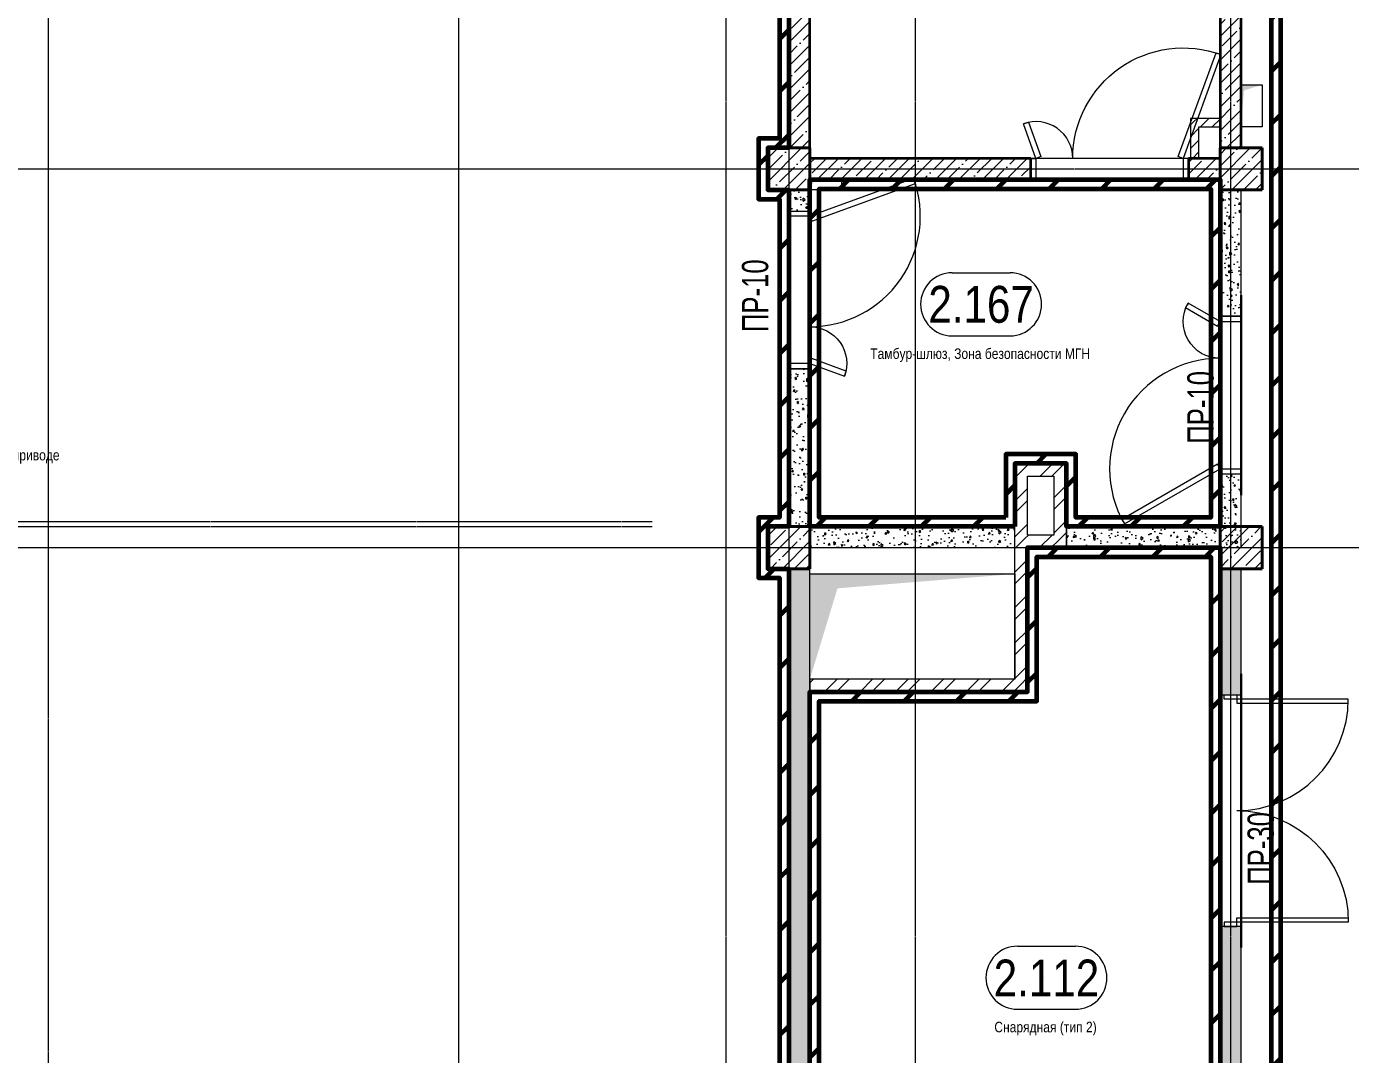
# Model space of a CAD drawing. Header units: millimetres. Extents: x -231292 to 573618, y -153144 to 564035.
# Drawn here: x 54733 to 67324, y 124511 to 134284 of the extents above; entities that cross this region are included whole.
import ezdxf
from ezdxf.enums import TextEntityAlignment as Align

# ---------------------------------------------------------------- set-up
doc = ezdxf.new("R2010")
doc.units = ezdxf.units.MM
for name, pattern in [('CENTER2', [28.575, 19.05, -3.175, 3.175, -3.175]), ('HIDDEN', [9.525, 6.35, -3.175]), ('HIDDEN2', [4.7625, 3.175, -1.5875])]:
    doc.linetypes.add(name, pattern=pattern)
doc.layers.get('0').update_dxf_attribs({"color": 250})
doc.layers.get('Defpoints').update_dxf_attribs({"color": 250})
for name, color, linetype, lineweight in [('10.1) Шпакл. Блок 5 8 вып', 3, 'Continuous', 60), ('10.2) Краска Блок 5 8 вып', 152, 'Continuous', 60), ('АР_Area', 250, 'Continuous', 5), ('АР_Двери', 250, 'Continuous', 9), ('АР_Колонны', 250, 'Continuous', 35), ('АР_Стены ЖБ', 250, 'Continuous', 35), ('АР_Стены кирпич', 250, 'Continuous', 20), ('АР_Стены ПЕНОблок', 250, 'Continuous', 20), ('АР_Штриховка', 250, 'Continuous', 0), ('ОВ_Кондиционирование', 250, 'Continuous', 5), ('ОВ_Отопление', 250, 'Continuous', 0), ('ОВ_Шахты', 250, 'Continuous', 5), ('РД_Оси_100', 250, 'Continuous', 0), ('ТХ_Оборудование', 250, 'Continuous', 9)]:
    doc.layers.add(name, color=color, linetype=linetype, lineweight=lineweight)
for name, color, linetype, lineweight, plot in [('АР_Делит', 250, 'Continuous', 0, False), ('РД_Проем', 250, 'Continuous', 0, False), ('РД_проем_инж перемыч_подсчет', 250, 'Continuous', 30, False)]:
    doc.layers.add(name, color=color, linetype=linetype, lineweight=lineweight, plot=plot)
doc.layers.add('РД_Перемычка инж проемов', color=250, linetype='Continuous')
doc.styles.add('Arial0', font='arial.ttf')
doc.styles.add('style1', font='ARIALN.TTF')
doc.styles.add('ккк', font='isocpeur.ttf', dxfattribs={"width": 0.85, "oblique": 15})
pattern_1 = [(45, (8883.4, 13229.69), (-112.2532, 112.2532), []), (45, (8995.66, 13229.69), (-112.2532, 112.2532), [198.4375, -39.6875, 0, -39.6875])]
pattern_2 = [(45, (8883.4, 13229.69), (-168.3798, 168.3798), []), (45, (8995.66, 13229.69), (-168.3798, 168.3798), [])]

# ---------------------------------------------------------------- blocks, each defined once
blk = doc.blocks.new('СОШ_2200_АР_ОСИ_М100_28.05.24')
at = {"layer": 'РД_Оси_100', "linetype": 'CENTER2'}
for p, q in [((49960, -6155), (49960, 139938.679)), ((-5954.958, 119700), (119910, 119700)), ((-5954.958, 116100), (119910, 116100)), ((35037.55, 116100), (119910, 116100))]:
    blk.add_line(p, q, dxfattribs=at)
for points in [[(46060, -6163.105), (46060, 139538.679), (46130, 139938.679)], [(52500, 139938.679), (52500, -5755), (52358.276, -6155)], [(53100, 139938.679), (53100, -5755), (52949.266, -6155)], [(54300, 139938.679), (54300, -6155)], [(57300, 139938.679), (57300, -6155)]]:
    blk.add_lwpolyline(points, dxfattribs=at)
blk = doc.blocks.new('otv')
at = {"linetype": 'Continuous'}
blk.add_lwpolyline([(0, -1), (0, 0), (1, 0), (1, -1)], close=True, dxfattribs=at)
blk.add_solid([(0, -1), (0, 0), (0.1346, -0.1366), (1, 0)], dxfattribs=at)
blk = doc.blocks.new('MOK-МаркаПом_овал_ареал')
for p, q in [((-2.75, 3), (2.75, 3)), ((-2.75, -3), (2.75, -3))]:
    blk.add_line(p, q)
for centre, radius, start, end in [((-2.75, 0), 3, 90, 270), ((2.75, 0), 3, 270, 90), ((-3.75, 0), 3.5, 0, 0.001)]:
    blk.add_arc(centre, radius, start, end)
at = {"color": 0, "style": 'style1'}
blk.add_attdef('АР-ПОМЕЩЕНИЕ:НОМЕР', text='', height=3.5, dxfattribs=at).set_placement((0, 0), align=Align.MIDDLE)
at = {"layer": 'Defpoints', "color": 2, "style": 'style1'}
blk.add_attdef('АР-ПОМЕЩЕНИЕ:НАИМЕНОВАНИЕ', text='', height=1, dxfattribs=at).set_placement((-0.09, -4.81), align=Align.MIDDLE)
blk = doc.blocks.new('MOK-МаркаПеремычки')
at = {"color": 0, "style": 'ккк', "oblique": 15, "width": 0.85}
blk.add_attdef('АР-ПРОЕМ:ПЕРЕМЫЧКА', text='', height=2.5, dxfattribs=at).set_placement((0, 0), align=Align.MIDDLE)

msp = doc.modelspace()

# ---------------------------------------------------------------- hatches: boundary and pattern name
at = {"layer": '10.1) Шпакл. Блок 5 8 вып'}
h = msp.add_hatch(dxfattribs=at)
h.set_pattern_fill('ANSI31', color=256, scale=111)
h.paths.add_polyline_path([(61895.344, 135641.627), (61895.344, 133217.745), (61695.343, 133217.745), (61695.343, 132641.627), (61895.344, 132641.627), (61895.344, 129617.745), (61695.343, 129617.745), (61695.343, 129041.627), (61895.344, 129041.627), (61895.344, 123617.745), (61695.343, 123617.745), (61695.343, 123041.627), (61895.344, 123041.627), (61895.344, 117617.745), (61695.343, 117617.745), (61695.343, 117517.745), (46571.462, 117517.745), (46571.462, 122991.629), (46871.412, 122991.629), (46871.412, 123667.746), (46571.462, 123667.746), (46571.462, 128991.624), (46871.462, 128991.624), (46871.462, 129667.741), (46571.462, 129667.741), (46571.462, 135591.629), (46871.508, 135591.629), (46871.508, 136267.745), (46571.462, 136267.745), (46571.462, 141554.081), (46871.462, 141554.081), (46871.462, 141841.627), (61595.139, 141841.627), (61595.139, 140256.461), (61895.344, 140256.461), (61895.344, 136217.745), (61695.343, 136217.745), (61695.343, 135641.627)], flags=16)
h.paths.add_polyline_path([(61983.403, 135729.686), (61983.403, 133129.686), (61783.403, 133129.686), (61783.403, 132729.686), (61983.403, 132729.686), (61983.403, 129529.686), (61783.403, 129529.686), (61783.403, 129129.686), (61983.403, 129129.686), (61983.403, 123529.686), (61783.403, 123529.686), (61783.403, 123129.686), (61983.403, 123129.686), (61983.403, 117529.686), (61783.403, 117529.686), (61783.403, 117429.686), (46483.403, 117429.686), (46483.403, 123079.689), (46783.353, 123079.689), (46783.353, 123579.686), (46483.403, 123579.686), (46483.403, 129079.684), (46783.403, 129079.684), (46783.403, 129579.681), (46483.403, 129579.681), (46483.403, 135679.688), (46783.449, 135679.688), (46783.449, 136179.686), (46483.403, 136179.686), (46483.403, 141642.14), (46783.403, 141642.14), (46783.403, 141929.686), (61683.198, 141929.686), (61683.198, 140344.52), (61983.403, 140344.52), (61983.403, 136129.686), (61783.403, 136129.686), (61783.403, 135729.686)])
h = msp.add_hatch(dxfattribs=at)
h.set_pattern_fill('ANSI31', color=256, scale=111)
h.paths.add_polyline_path([(81795.344, 123617.745), (81795.344, 129041.627), (81395.344, 129041.627), (81395.344, 129617.745), (81795.344, 129617.745), (81795.344, 135641.627), (81395.344, 135641.627), (81395.344, 136217.745), (81795.344, 136217.745), (81795.344, 141841.629), (66659.164, 141841.629), (66659.164, 117517.745), (81795.344, 117517.745), (81795.344, 123041.627), (81395.344, 123041.627), (81395.344, 123617.745)], flags=16)
h.paths.add_polyline_path([(81883.403, 123529.686), (81883.403, 129129.686), (81483.403, 129129.686), (81483.403, 129529.686), (81883.403, 129529.686), (81883.403, 135729.686), (81483.403, 135729.686), (81483.403, 136129.686), (81883.403, 136129.686), (81883.403, 141929.688), (66571.104, 141929.688), (66571.104, 117429.686), (81883.403, 117429.686), (81883.403, 123129.686), (81483.403, 123129.686), (81483.403, 123529.686)])
h = msp.add_hatch(dxfattribs=at)
h.set_pattern_fill('ANSI31', color=256, scale=111)
h.paths.add_polyline_path([(64045.344, 129617.745), (62271.462, 129617.745), (62271.462, 132741.627), (65995.344, 132741.627), (65995.344, 129617.745), (64711.844, 129617.745), (64711.844, 130217.84), (64045.344, 130217.84)], flags=16)
h.paths.add_polyline_path([(64133.403, 129529.686), (62183.403, 129529.686), (62183.403, 132829.686), (66083.403, 132829.686), (66083.403, 129529.686), (64623.785, 129529.686), (64623.785, 130129.781), (64133.403, 130129.781)])
h = msp.add_hatch(dxfattribs=at)
h.set_pattern_fill('ANSI31', color=256, scale=111)
h.paths.add_polyline_path([(63425.344, 120571.627), (65995.344, 120571.627), (65995.344, 117517.745), (62271.462, 117517.745), (62271.462, 120571.627), (62271.462, 120571.627), (62271.462, 123287.745), (62271.462, 123287.745), (62271.462, 127871.627), (64341.844, 127871.627), (64341.844, 129241.627), (65995.344, 129241.627), (65995.344, 123287.745), (64253.785, 123287.745), (63425.344, 123287.745)], flags=16)
h.paths.add_polyline_path([(63513.403, 120659.686), (66083.403, 120659.686), (66083.403, 117429.686), (62183.403, 117429.686), (62183.403, 120659.686), (62183.403, 120659.686), (62183.403, 123199.686), (62183.403, 123199.686), (62183.403, 127959.686), (64253.785, 127959.686), (64253.785, 129329.686), (66083.403, 129329.686), (66083.403, 123199.686), (64253.785, 123199.686), (63513.403, 123199.686)])
at = {"layer": 'АР_Штриховка', "linetype": 'Continuous', "lineweight": 5}
h = msp.add_hatch(dxfattribs=at)
h.set_pattern_fill('ANSI35', color=256, scale=25, angle=-360, style=0)
h.set_pattern_definition([(45, (8883.4, 13229.69), (-112.2532, 112.2532), []), (45, (8995.66, 13229.69), (-112.2532, 112.2532), [198.4375, -39.6875, 0, -39.6875])])
h.paths.add_polyline_path([(62183.403, 135729.686), (61983.403, 135729.686), (61983.403, 133129.686), (62183.403, 133129.686)], flags=0)
h = msp.add_hatch(dxfattribs=at)
h.set_pattern_fill('ANSI35', color=256, scale=25, angle=-360, style=0)
h.set_pattern_definition([(45, (8883.4, 13229.69), (-112.2532, 112.2532), []), (45, (8995.66, 13229.69), (-112.2532, 112.2532), [198.4375, -39.6875, 0, -39.6875])])
h.paths.add_polyline_path([(66283.403, 135729.686), (66083.403, 135729.686), (66083.403, 133129.686), (66283.403, 133129.686)], flags=0)
at = {"layer": 'АР_Штриховка', "linetype": 'Continuous', "lineweight": 0, "ltscale": 0.5}
h = msp.add_hatch(dxfattribs=at)
h.set_pattern_fill('ANSI31', color=256, scale=25, style=0)
h.set_pattern_definition([(45, (8883.4, 13229.69), (-56.1266, 56.1266), [])])
h.paths.add_polyline_path([(65803.402, 133029.686), (65883.402, 133029.686), (65883.402, 133329.686), (65803.402, 133409.686)], flags=0)
h = msp.add_hatch(dxfattribs=at)
h.set_pattern_fill('ANSI31', color=256, scale=25, angle=-360, style=0)
h.set_pattern_definition([(45, (8883.4, 13229.69), (-56.1266, 56.1266), [])])
h.paths.add_polyline_path([(66083.845, 133329.686), (66083.845, 133409.686), (65803.402, 133409.686), (65883.402, 133329.686)], flags=0)
at = {"layer": 'АР_Штриховка', "linetype": 'Continuous', "lineweight": 5}
h = msp.add_hatch(dxfattribs=at)
h.set_pattern_fill('ANSI35', color=256, scale=25, style=0)
h.set_pattern_definition(pattern_1)
h.paths.add_polyline_path([(61783.403, 132729.686), (62183.403, 132729.686), (62183.403, 133129.686), (61783.403, 133129.686)], flags=0)
h = msp.add_hatch(dxfattribs=at)
h.set_pattern_fill('ANSI35', color=256, scale=25, style=0)
h.set_pattern_definition(pattern_1)
h.paths.add_polyline_path([(66083.403, 132729.686), (66483.403, 132729.686), (66483.403, 133129.686), (66083.403, 133129.686)], flags=0)
h = msp.add_hatch(dxfattribs=at)
h.set_pattern_fill('ANSI35', color=256, scale=25, angle=-360, style=0)
h.set_pattern_definition(pattern_1)
h.paths.add_polyline_path([(66083.403, 132829.686), (66083.403, 133029.686), (65783.403, 133029.686), (65783.403, 132829.686)], flags=0)
h.paths.add_polyline_path([(64283.403, 132829.686), (64283.403, 133029.686), (62183.403, 133029.686), (62183.403, 132829.686)], flags=0)
at = {"layer": 'АР_Штриховка', "linetype": 'Continuous', "lineweight": 0}
h = msp.add_hatch(dxfattribs=at)
h.set_pattern_fill('AR-CONC', color=256, angle=-315, style=0)
h.set_pattern_definition([(95, (8883.4, 13229.69), (140.09465, 117.55338), [19.05, -209.55]), (40, (8883.4, 13229.69), (-160.01845, 110.17673), [15.24, -167.64058]), (145.45144, (8895.08, 13239.48), (-19.9238, 227.7301), [16.19, -178.09024]), (91.1842, (8847.48, 13265.6), (221.41024, 161.9534), [28.575, -314.325]), (141.63556, (8865.93, 13279.1), (-7.0866, 342.82676), [24.285, -267.1356]), (36.18415, (8847.48, 13265.6), (-7.0866, 342.82676), [22.85997, -251.45973]), (66, (8874.42, 13274.59), (179.51998, 34.89515), [19.05, -209.55]), (11, (8874.42, 13274.59), (-86.53993, 173.9412), [15.24, -167.64]), (116.45145, (8889.38, 13277.5), (92.98005, 208.83634), [16.19, -178.08994]), (82.5, (8883.4, 13229.686), (-57.60547, 61.973414), [0, -165.608, 0, -170.18, 0, -168.275]), (52.5, (8883.4, 13229.69), (-23.58973, 118.087), [0, -97.028, 0, -161.798, 0, -64.135]), (12.5, (8843.35, 13189.634), (99.927863, 91.826196), [0, -63.5, 0, -198.12, 0, -262.89]), (2.5, (8825.39, 13171.67), (86.7639, 122.72239), [0, -82.55, 0, -131.572, 0, -186.69])])
h.paths.add_polyline_path([(62183.403, 132729.686), (61983.403, 132729.686), (61983.403, 132529.686), (62183.403, 132529.686)], flags=0)
h.paths.add_polyline_path([(62183.403, 131029.686), (61983.403, 131029.686), (61983.403, 129529.686), (62183.403, 129529.686)], flags=0)
h = msp.add_hatch(dxfattribs=at)
h.set_pattern_fill('AR-CONC', color=256, angle=-315, style=0)
h.set_pattern_definition([(95, (8883.4, 13229.69), (140.09465, 117.55338), [19.05, -209.55]), (40, (8883.4, 13229.69), (-160.01845, 110.17673), [15.24, -167.64058]), (145.45144, (8895.08, 13239.48), (-19.9238, 227.7301), [16.19, -178.09024]), (91.1842, (8847.48, 13265.6), (221.41024, 161.9534), [28.575, -314.325]), (141.63556, (8865.93, 13279.1), (-7.0866, 342.82676), [24.285, -267.1356]), (36.18415, (8847.48, 13265.6), (-7.0866, 342.82676), [22.85997, -251.45973]), (66, (8874.42, 13274.59), (179.51998, 34.89515), [19.05, -209.55]), (11, (8874.42, 13274.59), (-86.53993, 173.9412), [15.24, -167.64]), (116.45145, (8889.38, 13277.5), (92.98005, 208.83634), [16.19, -178.08994]), (82.5, (8883.4, 13229.686), (-57.60547, 61.973414), [0, -165.608, 0, -170.18, 0, -168.275]), (52.5, (8883.4, 13229.69), (-23.58973, 118.087), [0, -97.028, 0, -161.798, 0, -64.135]), (12.5, (8843.35, 13189.634), (99.927863, 91.826196), [0, -63.5, 0, -198.12, 0, -262.89]), (2.5, (8825.39, 13171.67), (86.7639, 122.72239), [0, -82.55, 0, -131.572, 0, -186.69])])
h.paths.add_polyline_path([(66283.403, 132729.686), (66083.403, 132729.686), (66083.403, 131529.686), (66283.403, 131529.686)], flags=0)
h.paths.add_polyline_path([(66283.403, 130029.686), (66083.403, 130029.686), (66083.403, 129529.686), (66283.403, 129329.686)], flags=0)
h = msp.add_hatch(dxfattribs=at)
h.set_pattern_fill('ANSI32', color=256, scale=25, style=0)
h.set_pattern_definition([(45, (8883.4, 13229.69), (-168.3798, 168.3798), []), (45, (8995.66, 13229.69), (-168.3798, 168.3798), [])])
h.paths.add_polyline_path([(64133.785, 128079.686), (64253.785, 127959.686), (64253.785, 129329.686), (64223.785, 129409.686), (64133.785, 129449.686)], flags=0)
h.paths.add_polyline_path([(64133.785, 129449.686), (64223.785, 129409.686), (64253.785, 129449.686), (64253.785, 130009.781), (64133.785, 130129.781)], flags=0)
h = msp.add_hatch(dxfattribs=at)
h.set_pattern_fill('ANSI32', color=256, scale=25, angle=-360, style=0)
h.set_pattern_definition([(45, (8883.4, 13229.69), (-168.3798, 168.3798), []), (45, (8995.66, 13229.69), (-168.3798, 168.3798), [])])
h.paths.add_polyline_path([(64133.785, 130129.781), (64253.785, 130009.781), (64503.785, 130009.781), (64623.785, 130129.781)], flags=0)
h = msp.add_hatch(dxfattribs=at)
h.set_pattern_fill('ANSI32', color=256, scale=25, angle=-360, style=0)
h.set_pattern_definition([(45, (8883.4, 13229.69), (-168.3798, 168.3798), []), (45, (8995.66, 13229.69), (-168.3798, 168.3798), [])])
h.paths.add_polyline_path([(64623.785, 130129.781), (64503.785, 130009.781), (64503.785, 129449.686), (64623.785, 129329.686)], flags=0)
at = {"layer": 'АР_Штриховка', "linetype": 'Continuous', "lineweight": 5}
h = msp.add_hatch(dxfattribs=at)
h.set_pattern_fill('ANSI35', color=256, scale=25, style=0)
h.set_pattern_definition(pattern_1)
h.paths.add_polyline_path([(61783.403, 129129.686), (62183.403, 129129.686), (62183.403, 129529.686), (61783.403, 129529.686)], flags=0)
at = {"layer": 'АР_Штриховка', "linetype": 'Continuous', "lineweight": 0}
h = msp.add_hatch(dxfattribs=at)
h.set_pattern_fill('AR-CONC', color=256, angle=-315, style=0)
h.set_pattern_definition([(95, (8883.4, 13229.69), (140.09465, 117.55338), [19.05, -209.55]), (40, (8883.4, 13229.69), (-160.01845, 110.17673), [15.24, -167.64058]), (145.45144, (8895.08, 13239.48), (-19.9238, 227.7301), [16.19, -178.09024]), (91.1842, (8847.48, 13265.6), (221.41024, 161.9534), [28.575, -314.325]), (141.63556, (8865.93, 13279.1), (-7.0866, 342.82676), [24.285, -267.1356]), (36.18415, (8847.48, 13265.6), (-7.0866, 342.82676), [22.85997, -251.45973]), (66, (8874.42, 13274.59), (179.51998, 34.89515), [19.05, -209.55]), (11, (8874.42, 13274.59), (-86.53993, 173.9412), [15.24, -167.64]), (116.45145, (8889.38, 13277.5), (92.98005, 208.83634), [16.19, -178.08994]), (82.5, (8883.4, 13229.686), (-57.60547, 61.973414), [0, -165.608, 0, -170.18, 0, -168.275]), (52.5, (8883.4, 13229.69), (-23.58973, 118.087), [0, -97.028, 0, -161.798, 0, -64.135]), (12.5, (8843.35, 13189.634), (99.927863, 91.826196), [0, -63.5, 0, -198.12, 0, -262.89]), (2.5, (8825.39, 13171.67), (86.7639, 122.72239), [0, -82.55, 0, -131.572, 0, -186.69])])
h.paths.add_polyline_path([(64133.403, 129329.686), (64133.403, 129529.686), (62183.403, 129529.686), (62183.403, 129329.686)], flags=0)
h = msp.add_hatch(dxfattribs=at)
h.set_pattern_fill('ANSI32', color=256, scale=25, style=0)
h.set_pattern_definition(pattern_2)
h.paths.add_polyline_path([(64623.785, 129329.686), (64503.785, 129449.686), (64253.785, 129449.686), (64223.785, 129409.686), (64253.785, 129329.686)], flags=0)
h = msp.add_hatch(dxfattribs=at)
h.set_pattern_fill('AR-CONC', color=256, angle=-315, style=0)
h.set_pattern_definition([(95, (8883.4, 13229.69), (140.09465, 117.55338), [19.05, -209.55]), (40, (8883.4, 13229.69), (-160.01845, 110.17673), [15.24, -167.64058]), (145.45144, (8895.08, 13239.48), (-19.9238, 227.7301), [16.19, -178.09024]), (91.1842, (8847.48, 13265.6), (221.41024, 161.9534), [28.575, -314.325]), (141.63556, (8865.93, 13279.1), (-7.0866, 342.82676), [24.285, -267.1356]), (36.18415, (8847.48, 13265.6), (-7.0866, 342.82676), [22.85997, -251.45973]), (66, (8874.42, 13274.59), (179.51998, 34.89515), [19.05, -209.55]), (11, (8874.42, 13274.59), (-86.53993, 173.9412), [15.24, -167.64]), (116.45145, (8889.38, 13277.5), (92.98005, 208.83634), [16.19, -178.08994]), (82.5, (8883.4, 13229.686), (-57.60547, 61.973414), [0, -165.608, 0, -170.18, 0, -168.275]), (52.5, (8883.4, 13229.69), (-23.58973, 118.087), [0, -97.028, 0, -161.798, 0, -64.135]), (12.5, (8843.35, 13189.634), (99.927863, 91.826196), [0, -63.5, 0, -198.12, 0, -262.89]), (2.5, (8825.39, 13171.67), (86.7639, 122.72239), [0, -82.55, 0, -131.572, 0, -186.69])])
h.paths.add_polyline_path([(66283.403, 129329.686), (66083.403, 129529.686), (64623.785, 129529.686), (64623.785, 129329.686)], flags=0)
at = {"layer": 'АР_Штриховка', "linetype": 'Continuous', "lineweight": 5}
h = msp.add_hatch(dxfattribs=at)
h.set_pattern_fill('ANSI35', color=256, scale=25, style=0)
h.set_pattern_definition(pattern_1)
h.paths.add_polyline_path([(66083.403, 129129.686), (66483.403, 129129.686), (66483.403, 129529.686), (66083.403, 129529.686)], flags=0)
at = {"layer": 'АР_Штриховка', "linetype": 'Continuous', "lineweight": 0}
h = msp.add_hatch(dxfattribs=at)
h.set_pattern_fill('AR-CONC', color=256, angle=-315, style=0)
h.set_pattern_definition([(95, (8883.4, 13229.69), (140.09465, 117.55338), [19.05, -209.55]), (40, (8883.4, 13229.69), (-160.01845, 110.17673), [15.24, -167.64058]), (145.45144, (8895.08, 13239.48), (-19.9238, 227.7301), [16.19, -178.09024]), (91.1842, (8847.48, 13265.6), (221.41024, 161.9534), [28.575, -314.325]), (141.63556, (8865.93, 13279.1), (-7.0866, 342.82676), [24.285, -267.1356]), (36.18415, (8847.48, 13265.6), (-7.0866, 342.82676), [22.85997, -251.45973]), (66, (8874.42, 13274.59), (179.51998, 34.89515), [19.05, -209.55]), (11, (8874.42, 13274.59), (-86.53993, 173.9412), [15.24, -167.64]), (116.45145, (8889.38, 13277.5), (92.98005, 208.83634), [16.19, -178.08994]), (82.5, (8883.4, 13229.686), (-57.60547, 61.973414), [0, -165.608, 0, -170.18, 0, -168.275]), (52.5, (8883.4, 13229.69), (-23.58973, 118.087), [0, -97.028, 0, -161.798, 0, -64.135]), (12.5, (8843.35, 13189.634), (99.927863, 91.826196), [0, -63.5, 0, -198.12, 0, -262.89]), (2.5, (8825.39, 13171.67), (86.7639, 122.72239), [0, -82.55, 0, -131.572, 0, -186.69])])
h.paths.add_polyline_path([(62183.403, 129129.686), (61983.403, 129129.686), (61983.403, 123529.686), (62183.403, 123529.686)], flags=0)
h = msp.add_hatch(dxfattribs=at)
h.set_pattern_fill('AR-CONC', color=256, angle=-315, style=0)
h.set_pattern_definition([(95, (8883.4, 13229.69), (140.09465, 117.55338), [19.05, -209.55]), (40, (8883.4, 13229.69), (-160.01845, 110.17673), [15.24, -167.64058]), (145.45144, (8895.08, 13239.48), (-19.9238, 227.7301), [16.19, -178.09024]), (91.1842, (8847.48, 13265.6), (221.41024, 161.9534), [28.575, -314.325]), (141.63556, (8865.93, 13279.1), (-7.0866, 342.82676), [24.285, -267.1356]), (36.18415, (8847.48, 13265.6), (-7.0866, 342.82676), [22.85997, -251.45973]), (66, (8874.42, 13274.59), (179.51998, 34.89515), [19.05, -209.55]), (11, (8874.42, 13274.59), (-86.53993, 173.9412), [15.24, -167.64]), (116.45145, (8889.38, 13277.5), (92.98005, 208.83634), [16.19, -178.08994]), (82.5, (8883.4, 13229.686), (-57.60547, 61.973414), [0, -165.608, 0, -170.18, 0, -168.275]), (52.5, (8883.4, 13229.69), (-23.58973, 118.087), [0, -97.028, 0, -161.798, 0, -64.135]), (12.5, (8843.35, 13189.634), (99.927863, 91.826196), [0, -63.5, 0, -198.12, 0, -262.89]), (2.5, (8825.39, 13171.67), (86.7639, 122.72239), [0, -82.55, 0, -131.572, 0, -186.69])])
h.paths.add_polyline_path([(66283.403, 129129.686), (66083.403, 129129.686), (66083.403, 127929.686), (66283.403, 127929.686)], flags=0)
h.paths.add_polyline_path([(66283.403, 125729.686), (66083.403, 125729.686), (66083.403, 123529.686), (66283.403, 123529.686)], flags=0)
h = msp.add_hatch(dxfattribs=at)
h.set_pattern_fill('ANSI32', color=256, scale=25, style=0)
h.set_pattern_definition(pattern_2)
h.paths.add_polyline_path([(64253.785, 127959.686), (64133.785, 128079.686), (62183.403, 128079.686), (62183.403, 127959.686)], flags=0)

# ---------------------------------------------------------------- linework, layer by layer
at = {"layer": '10.1) Шпакл. Блок 5 8 вып'}
for points in [[(46783.403, 141929.686), (61683.198, 141929.686), (61683.198, 140344.52), (61983.403, 140344.52), (61983.403, 136129.686), (61783.403, 136129.686), (61783.403, 135729.686), (61983.403, 135729.686), (61983.403, 133129.686), (61783.403, 133129.686), (61783.403, 132729.686), (61983.403, 132729.686), (61983.403, 129529.686), (61783.403, 129529.686), (61783.403, 129129.686), (61983.403, 129129.686), (61983.403, 123529.686), (61783.403, 123529.686), (61783.403, 123129.686), (61983.403, 123129.686), (61983.403, 117529.686), (61783.403, 117529.686), (61783.403, 117429.686), (46483.403, 117429.686)], [(46871.462, 141841.627), (61595.139, 141841.627), (61595.139, 140256.461), (61895.344, 140256.461), (61895.344, 136217.745), (61695.343, 136217.745), (61695.343, 135641.627), (61895.344, 135641.627), (61895.344, 133217.745), (61695.343, 133217.745), (61695.343, 132641.627), (61895.344, 132641.627), (61895.344, 129617.745), (61695.343, 129617.745), (61695.343, 129041.627), (61895.344, 129041.627), (61895.344, 123617.745), (61695.343, 123617.745), (61695.343, 123041.627), (61895.344, 123041.627), (61895.344, 117617.745), (61695.343, 117617.745), (61695.343, 117517.745), (46571.462, 117517.745)]]:
    msp.add_lwpolyline(points, dxfattribs=at)
for points in [[(81883.403, 123529.686), (81883.403, 129129.686), (81483.403, 129129.686), (81483.403, 129529.686), (81883.403, 129529.686), (81883.403, 135729.686), (81483.403, 135729.686), (81483.403, 136129.686), (81883.403, 136129.686), (81883.403, 141929.688), (66571.104, 141929.688), (66571.104, 117429.686), (81883.403, 117429.686), (81883.403, 123129.686), (81483.403, 123129.686), (81483.403, 123529.686)], [(81795.344, 123617.745), (81795.344, 129041.627), (81395.344, 129041.627), (81395.344, 129617.745), (81795.344, 129617.745), (81795.344, 135641.627), (81395.344, 135641.627), (81395.344, 136217.745), (81795.344, 136217.745), (81795.344, 141841.629), (66659.164, 141841.629), (66659.164, 117517.745), (81795.344, 117517.745), (81795.344, 123041.627), (81395.344, 123041.627), (81395.344, 123617.745)], [(64133.403, 129529.686), (62183.403, 129529.686), (62183.403, 132829.686), (66083.403, 132829.686), (66083.403, 129529.686), (64623.785, 129529.686), (64623.785, 130129.781), (64133.403, 130129.781)], [(64045.344, 129617.745), (62271.462, 129617.745), (62271.462, 132741.627), (65995.344, 132741.627), (65995.344, 129617.745), (64711.844, 129617.745), (64711.844, 130217.84), (64045.344, 130217.84)], [(63513.403, 120659.686), (66083.403, 120659.686), (66083.403, 117429.686), (62183.403, 117429.686), (62183.403, 120659.686), (62183.403, 120659.686), (62183.403, 123199.686), (62183.403, 123199.686), (62183.403, 127959.686), (64253.785, 127959.686), (64253.785, 129329.686), (66083.403, 129329.686), (66083.403, 123199.686), (64253.785, 123199.686), (63513.403, 123199.686)], [(63425.344, 120571.627), (65995.344, 120571.627), (65995.344, 117517.745), (62271.462, 117517.745), (62271.462, 120571.627), (62271.462, 120571.627), (62271.462, 123287.745), (62271.462, 123287.745), (62271.462, 127871.627), (64341.844, 127871.627), (64341.844, 129241.627), (65995.344, 129241.627), (65995.344, 123287.745), (64253.785, 123287.745), (63425.344, 123287.745)]]:
    msp.add_lwpolyline(points, close=True, dxfattribs=at)
at = {"layer": '10.2) Краска Блок 5 8 вып'}
msp.add_lwpolyline([(81795.344, 123617.745), (81795.344, 129041.627), (81395.344, 129041.627), (81395.344, 129617.745), (81795.344, 129617.745), (81795.344, 135641.627), (81395.344, 135641.627), (81395.344, 136217.745), (81795.344, 136217.745), (81795.344, 141841.629), (66659.164, 141841.629), (66659.164, 117517.745), (81795.344, 117517.745), (81795.344, 123041.627), (81395.344, 123041.627), (81395.344, 123617.745)], close=True, dxfattribs=at)
at = {"layer": 'АР_Двери', "linetype": 'Continuous', "lineweight": 9}
for points in [[(65733.403, 133029.686), (65686.418, 133046.787), (66045.539, 134033.464), (66092.524, 134016.363)], [(64213.696, 133358.579), (64260.681, 133375.68), (64380.388, 133046.787), (64333.403, 133029.686)], [(64333.403, 132829.686), (64283.403, 132829.686), (64283.403, 133029.686), (64333.403, 133029.686)], [(65733.403, 132829.686), (65783.403, 132829.686), (65783.403, 133029.686), (65733.403, 133029.686)], [(62183.403, 132479.686), (62200.504, 132432.701), (63187.181, 132791.823), (63170.08, 132838.807)], [(61983.403, 132479.686), (61983.403, 132529.686), (62183.403, 132529.686), (62183.403, 132479.686)], [(65780.294, 131654.686), (65755.294, 131611.385), (66058.403, 131436.385), (66083.403, 131479.686)], [(66283.403, 131479.686), (66283.403, 131529.686), (66083.403, 131529.686), (66083.403, 131479.686)], [(61983.403, 131079.686), (61983.403, 131029.686), (62183.403, 131029.686), (62183.403, 131079.686)], [(62512.295, 130959.979), (62529.396, 131006.964), (62200.504, 131126.671), (62183.403, 131079.686)], [(66083.403, 130079.686), (66058.403, 130122.987), (65149.076, 129597.987), (65174.076, 129554.686)], [(66283.403, 130079.686), (66283.403, 130029.686), (66083.403, 130029.686), (66083.403, 130079.686)], [(66123.403, 127889.686), (66123.403, 127929.686), (66243.403, 127929.686), (66243.403, 127889.686)], [(66243.403, 127889.686), (66243.403, 127849.686), (67303.403, 127849.686), (67303.403, 127889.686)], [(66243.403, 125769.686), (66243.403, 125809.686), (67303.403, 125809.686), (67303.403, 125769.686)], [(66123.403, 125769.686), (66123.403, 125729.686), (66243.403, 125729.686), (66243.403, 125769.686)]]:
    msp.add_lwpolyline(points, close=True, dxfattribs=at)
at = {"layer": 'АР_Двери', "linetype": 'Continuous', "lineweight": 9, "extrusion": (0, 0, -1)}
for centre, radius, start, end in [((-65733.403, 133029.686), 1050, 0, 110), ((-66083.403, 131479.686), 350, 270, 30), ((-62183.403, 131079.686), 350, 90, 200), ((-66243.403, 125769.686), 1060, 90.0000002, 180.0000002)]:
    msp.add_arc(centre, radius, start, end, dxfattribs=at)
at = {"layer": 'АР_Двери', "linetype": 'Continuous', "lineweight": 9}
for centre, radius, start, end in [((64333.403, 133029.686), 350, 0, 110), ((62183.403, 132479.686), 1050, 270, 20), ((66083.403, 130079.686), 1050, 90.0000001, 210.0000001), ((66243.403, 127889.686), 1060, 270, 0)]:
    msp.add_arc(centre, radius, start, end, dxfattribs=at)
at = {"layer": 'АР_Делит'}
msp.add_lwpolyline([(62183.4, 133029.686), (62183.4, 141929.686), (66083.403, 141929.686), (66083.403, 133029.686)], close=True, dxfattribs=at)
at = {"layer": 'АР_Колонны', "linetype": 'HIDDEN2', "lineweight": 25}
for p, q in [((61783.403, 133129.686), (62183.403, 133129.686)), ((61783.403, 132729.686), (61783.403, 133129.686)), ((62183.403, 133129.686), (62183.403, 132729.686)), ((66083.403, 133129.686), (66483.403, 133129.686)), ((66083.403, 132729.686), (66083.403, 133129.686)), ((66483.403, 133129.686), (66483.403, 132729.686)), ((62183.403, 132729.686), (61783.403, 132729.686)), ((66483.403, 132729.686), (66083.403, 132729.686)), ((61783.403, 129529.686), (62183.403, 129529.686)), ((61783.403, 129129.686), (61783.403, 129529.686)), ((62183.403, 129529.686), (62183.403, 129129.686)), ((66083.403, 129529.686), (66483.403, 129529.686)), ((66083.403, 129129.686), (66083.403, 129529.686)), ((66483.403, 129529.686), (66483.403, 129129.686)), ((62183.403, 129129.686), (61783.403, 129129.686)), ((66483.403, 129129.686), (66083.403, 129129.686))]:
    msp.add_line(p, q, dxfattribs=at)
at = {"layer": 'АР_Колонны', "linetype": 'Continuous', "lineweight": 35}
for p, q in [((61783.403, 133129.686), (62183.403, 133129.686)), ((61783.403, 132729.686), (61783.403, 133129.686)), ((62183.403, 132729.686), (62183.403, 133129.686)), ((66083.403, 133129.686), (66483.403, 133129.686)), ((66083.403, 132729.686), (66083.403, 133129.686)), ((66483.403, 132729.686), (66483.403, 133129.686)), ((61783.403, 132729.686), (62183.403, 132729.686)), ((66083.403, 132729.686), (66483.403, 132729.686)), ((61783.403, 129529.686), (62183.403, 129529.686)), ((61783.403, 129129.686), (61783.403, 129529.686)), ((62183.403, 129129.686), (62183.403, 129529.686)), ((66083.403, 129529.686), (66483.403, 129529.686)), ((66083.403, 129129.686), (66083.403, 129529.686)), ((66483.403, 129129.686), (66483.403, 129529.686)), ((61783.403, 129129.686), (62183.403, 129129.686)), ((66083.403, 129129.686), (66483.403, 129129.686))]:
    msp.add_line(p, q, dxfattribs=at)
at = {"layer": 'АР_Стены ЖБ', "linetype": 'Continuous', "lineweight": 35}
for p, q in [((61983.403, 135729.686), (61983.403, 133129.686)), ((62183.403, 133129.686), (62183.403, 135729.686)), ((66083.403, 135729.686), (66083.403, 133129.686)), ((66283.403, 133129.686), (66283.403, 135729.686)), ((61983.403, 133129.686), (62183.403, 133129.686)), ((66083.403, 133129.686), (66283.403, 133129.686)), ((64283.403, 133029.686), (62183.403, 133029.686)), ((62183.403, 133029.686), (62183.403, 132829.686)), ((64283.403, 132829.686), (64283.403, 133029.686)), ((66083.403, 133029.686), (65783.403, 133029.686)), ((65783.403, 133029.686), (65783.403, 132829.686)), ((66083.403, 132829.686), (66083.403, 133029.686)), ((62183.403, 132829.686), (64283.403, 132829.686)), ((65783.403, 132829.686), (66083.403, 132829.686))]:
    msp.add_line(p, q, dxfattribs=at)
at = {"layer": 'АР_Стены ЖБ', "linetype": 'Continuous', "lineweight": 40}
for p, q in [((62183.403, 133129.686), (61783.403, 133129.686)), ((61783.403, 133129.686), (61783.403, 132729.686)), ((62183.403, 132729.686), (62183.403, 133129.686)), ((66483.403, 133129.686), (66083.403, 133129.686)), ((66083.403, 133129.686), (66083.403, 132729.686)), ((66483.403, 132729.686), (66483.403, 133129.686)), ((61783.403, 132729.686), (62183.403, 132729.686)), ((66083.403, 132729.686), (66483.403, 132729.686)), ((62183.403, 129529.686), (61783.403, 129529.686)), ((61783.403, 129529.686), (61783.403, 129129.686)), ((62183.403, 129129.686), (62183.403, 129529.686)), ((66483.403, 129529.686), (66083.403, 129529.686)), ((66083.403, 129529.686), (66083.403, 129129.686)), ((66483.403, 129129.686), (66483.403, 129529.686)), ((61783.403, 129129.686), (62183.403, 129129.686)), ((66083.403, 129129.686), (66483.403, 129129.686))]:
    msp.add_line(p, q, dxfattribs=at)
at = {"layer": 'АР_Стены кирпич', "linetype": 'Continuous', "lineweight": 20}
for p, q in [((64133.785, 128079.686), (64133.785, 130129.781)), ((64623.785, 130129.781), (64133.785, 130129.781)), ((64623.785, 129329.686), (64623.785, 130129.781)), ((64253.785, 129449.686), (64253.785, 130009.781)), ((64253.785, 130009.781), (64503.785, 130009.781)), ((64503.785, 130009.781), (64503.785, 129449.686)), ((64503.785, 129449.686), (64253.785, 129449.686)), ((64253.785, 127959.686), (64253.785, 129329.686)), ((64253.785, 129329.686), (64623.785, 129329.686)), ((64133.785, 128079.686), (62183.403, 128079.686)), ((62183.403, 128079.686), (62183.403, 127959.686)), ((62183.403, 127959.686), (64253.785, 127959.686))]:
    msp.add_line(p, q, dxfattribs=at)
at = {"layer": 'АР_Стены ПЕНОблок', "linetype": 'Continuous', "lineweight": 20}
for p, q in [((65803.402, 133409.686), (65803.402, 133029.686)), ((66083.845, 133409.686), (65803.402, 133409.686)), ((66083.845, 133329.686), (66083.845, 133409.686)), ((65883.402, 133029.686), (65883.402, 133329.686)), ((65883.402, 133329.686), (66083.845, 133329.686)), ((65803.402, 133029.686), (65883.402, 133029.686)), ((62183.403, 132729.686), (61983.403, 132729.686)), ((61983.403, 132729.686), (61983.403, 132529.686)), ((62183.403, 132529.686), (62183.403, 132729.686)), ((66283.403, 132729.686), (66083.403, 132729.686)), ((66083.403, 132729.686), (66083.403, 131529.686)), ((66283.403, 131529.686), (66283.403, 132729.686)), ((61983.403, 132529.686), (62183.403, 132529.686)), ((66083.403, 131529.686), (66283.403, 131529.686)), ((62183.403, 131029.686), (61983.403, 131029.686)), ((61983.403, 131029.686), (61983.403, 129529.686)), ((62183.403, 129529.686), (62183.403, 131029.686)), ((66283.403, 130029.686), (66083.403, 130029.686)), ((66083.403, 130029.686), (66083.403, 129529.686)), ((66283.403, 129329.686), (66283.403, 130029.686)), ((61983.403, 129529.686), (62183.403, 129529.686)), ((64133.403, 129529.686), (62183.403, 129529.686)), ((62183.403, 129529.686), (62183.403, 129329.686)), ((64133.403, 129329.686), (64133.403, 129529.686)), ((66083.403, 129529.686), (64623.785, 129529.686)), ((64623.785, 129529.686), (64623.785, 129329.686)), ((62183.403, 129329.686), (64133.403, 129329.686)), ((64623.785, 129329.686), (66283.403, 129329.686)), ((62183.403, 129129.686), (61983.403, 129129.686)), ((61983.403, 129129.686), (61983.403, 123529.686)), ((62183.403, 123529.686), (62183.403, 129129.686)), ((66283.403, 129129.686), (66083.403, 129129.686)), ((66083.403, 129129.686), (66083.403, 127929.686)), ((66283.403, 127929.686), (66283.403, 129129.686)), ((66083.403, 127929.686), (66283.403, 127929.686)), ((66283.403, 125729.686), (66083.403, 125729.686)), ((66083.403, 125729.686), (66083.403, 123529.686)), ((66283.403, 123529.686), (66283.403, 125729.686))]:
    msp.add_line(p, q, dxfattribs=at)
at = {"layer": 'РД_Проем', "linetype": 'Continuous', "lineweight": 0}
for p, q in [((61983.403, 132529.686), (61983.403, 131029.686)), ((62183.403, 132529.686), (62183.403, 131029.686)), ((66083.403, 131529.686), (66083.403, 130029.686)), ((66283.403, 131529.686), (66283.403, 130029.686)), ((66083.403, 125729.686), (66083.403, 127929.686)), ((66283.403, 125729.686), (66283.403, 127929.686))]:
    msp.add_line(p, q, dxfattribs=at)
at = {"layer": 'РД_проем_инж перемыч_подсчет', "linetype": 'Continuous', "lineweight": 30}
for p, q in [((61983.403, 132729.686), (61983.403, 130829.686)), ((62183.403, 132729.686), (62183.403, 130829.686)), ((66083.403, 131729.686), (66083.403, 129829.686)), ((66283.403, 131729.686), (66283.403, 129829.686)), ((66083.403, 128129.686), (66083.403, 125529.686)), ((66283.403, 128129.686), (66283.403, 125529.686))]:
    msp.add_line(p, q, dxfattribs=at)
at = {"layer": 'ТХ_Оборудование', "linetype": 'HIDDEN'}
for p, q in [((49344.422, 129579.686), (60683.403, 129579.686)), ((49344.422, 129529.686), (60683.403, 129529.686))]:
    msp.add_line(p, q, dxfattribs=at)

# ---------------------------------------------------------------- block references
at = {"layer": 'АР_Area', "linetype": 'Continuous', "lineweight": 5, "xscale": 100, "yscale": 100, "zscale": 100}
for p, values in [((63811.412, 131642.852), {'АР-ПОМЕЩЕНИЕ:НОМЕР': '2.167', 'АР-ПОМЕЩЕНИЕ:НАИМЕНОВАНИЕ': 'Тамбур-шлюз, Зона безопасности МГН'}), ((52091.236, 130679.07), {'АР-ПОМЕЩЕНИЕ:НОМЕР': '2.111', 'АР-ПОМЕЩЕНИЕ:НАИМЕНОВАНИЕ': 'Универсальный трансформируемый спортивный зал с разделительным занавесом на электрическом приводе'}), ((64432.983, 125241.137), {'АР-ПОМЕЩЕНИЕ:НОМЕР': '2.112', 'АР-ПОМЕЩЕНИЕ:НАИМЕНОВАНИЕ': 'Снарядная (тип 2)'})]:
    msp.add_blockref('MOK-МаркаПом_овал_ареал', p, dxfattribs=at).add_auto_attribs(values)
at = {"layer": 'ОВ_Кондиционирование', "xscale": 300, "yscale": 100}
msp.add_blockref('otv', (62183.403, 132829.686), dxfattribs=at)
at = {"layer": 'ОВ_Отопление', "xscale": 200, "yscale": 400}
for p in [(66283.403, 133729.686), (66283.748, 133729.686)]:
    msp.add_blockref('otv', p, dxfattribs=at)
at = {"layer": 'ОВ_Шахты', "xscale": 1950, "yscale": 1000}
msp.add_blockref('otv', (62183.4, 129079.686), dxfattribs=at)
at = {"layer": 'РД_Оси_100'}
msp.add_blockref('СОШ_2200_АР_ОСИ_М100_28.05.24', (8883.403, 13229.686), dxfattribs=at)
at = {"layer": 'РД_Перемычка инж проемов', "linetype": 'Continuous', "lineweight": -3}
ref = msp.add_blockref('MOK-МаркаПеремычки', (61661.698, 131724.251, 200), dxfattribs=dict(at, xscale=100, yscale=100, zscale=100, rotation=89.99999999999997))
ref.add_attrib('АР-ПРОЕМ:ПЕРЕМЫЧКА', 'ПР-10', dxfattribs={"layer": '0', "color": 0, "height": 250, "rotation": 90, "style": 'Arial0', "width": 0.7}).set_placement((61661.698, 131724.251, 200), align=Align.MIDDLE)
ref = msp.add_blockref('MOK-МаркаПеремычки', (65897.026, 130663.002, 200), dxfattribs=dict(at, xscale=100, yscale=100, zscale=100, rotation=89.99999999999997))
ref.add_attrib('АР-ПРОЕМ:ПЕРЕМЫЧКА', 'ПР-10', dxfattribs={"layer": '0', "color": 0, "height": 250, "rotation": 90, "style": 'Arial0', "width": 0.7}).set_placement((65897.026, 130663.002, 200), align=Align.MIDDLE)
ref = msp.add_blockref('MOK-МаркаПеремычки', (66469.968, 126470.098, 200), dxfattribs=dict(at, xscale=100, yscale=100, zscale=100, rotation=89.99999999999997))
ref.add_attrib('АР-ПРОЕМ:ПЕРЕМЫЧКА', 'ПР-30', dxfattribs={"layer": '0', "color": 0, "height": 250, "rotation": 90, "style": 'Arial0', "width": 0.7}).set_placement((66469.968, 126470.098, 200), align=Align.MIDDLE)

doc.saveas('drawing.dxf')
